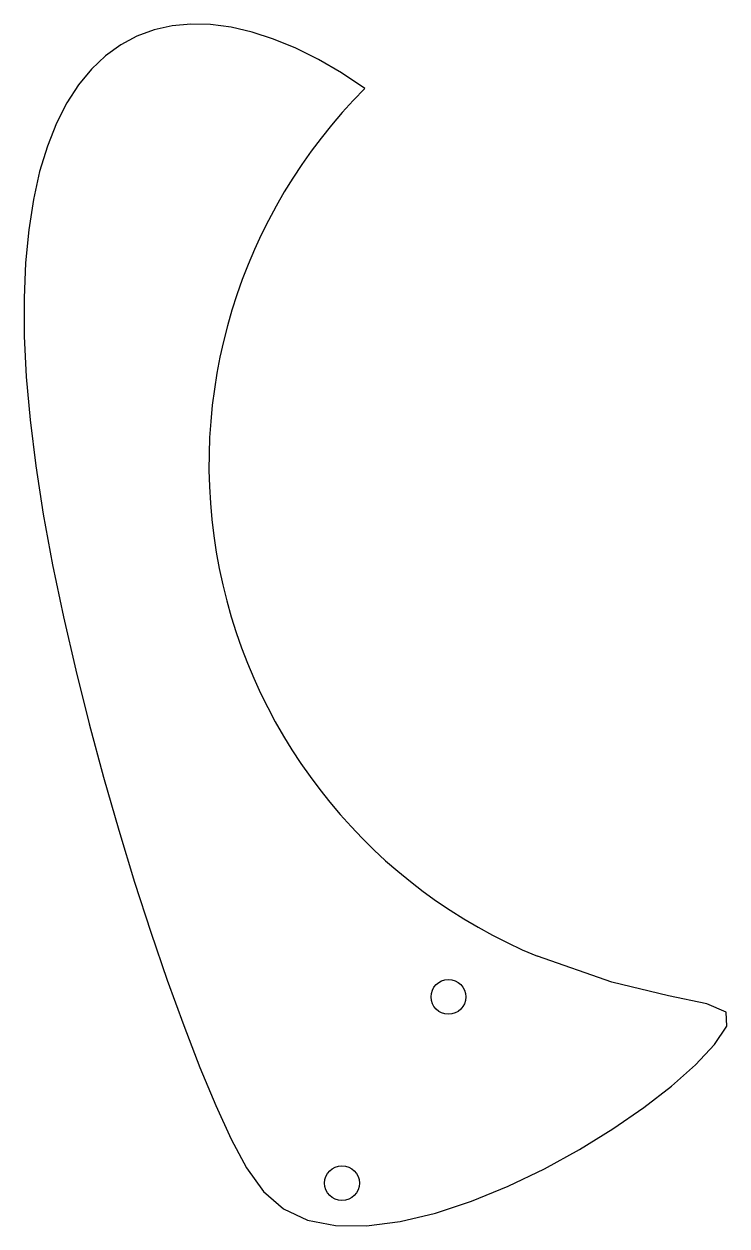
# Model space of a CAD drawing. Extents: x 9.32 to 12.76, y 9.98 to 15.85.
import ezdxf

# ---------------------------------------------------------------- set-up
doc = ezdxf.new("R2010")
doc.units = 0
doc.layers.get('0').update_dxf_attribs({"linetype": 'CONTINUOUS'})

msp = doc.modelspace()

# ---------------------------------------------------------------- linework, layer by layer
at = {"color": 7, "linetype": 'CONTINUOUS'}
msp.add_lwpolyline([(10.9899, 15.5364), (10.8757, 15.6121), (10.7632, 15.6777), (10.6527, 15.733), (10.5445, 15.7778), (10.4388, 15.8122), (10.3361, 15.836), (10.2365, 15.8491), (10.1405, 15.8513), (10.0482, 15.8426), (9.9601, 15.8229), (9.8763, 15.792), (9.7973, 15.7499), (9.7232, 15.6964), (9.6545, 15.6314), (9.5914, 15.5548), (9.5342, 15.4666), (9.4832, 15.3665), (9.4387, 15.2545), (9.401, 15.1305), (9.3705, 14.9944), (9.3474, 14.846), (9.332, 14.6852), (9.3247, 14.512), (9.3256, 14.3263), (9.3352, 14.1278), (9.3538, 13.9166), (9.3815, 13.6925), (9.4186, 13.4558), (9.4643, 13.2089), (9.5175, 12.9542), (9.5775, 12.6946), (9.6432, 12.4326), (9.7137, 12.1708), (9.788, 11.9119), (9.8652, 11.6586), (9.9444, 11.4134), (10.0247, 11.1791), (10.105, 10.9582), (10.1844, 10.7533), (10.2621, 10.5672), (10.337, 10.4025), (10.4119, 10.2618), (10.4942, 10.1474), (10.5918, 10.062), (10.71, 10.0068), (10.8468, 9.9798), (10.9988, 9.9782), (11.1626, 9.9993), (11.3348, 10.0405), (11.512, 10.099), (11.6907, 10.1721), (11.8675, 10.2571), (12.0392, 10.3513), (12.2022, 10.452), (12.3531, 10.5564), (12.4885, 10.662), (12.6051, 10.7659), (12.6994, 10.8655), (12.7596, 10.9551), (12.7555, 11.0228), (12.6611, 11.0638), (12.4738, 11.1022), (12.1969, 11.1692), (11.8334, 11.2959)], dxfattribs=at)
for centre in [(11.3984, 11.0974), (10.8784, 10.1874)]:
    msp.add_circle(centre, 0.085)
msp.add_arc((12.8284, 13.698), 2.6, 135, 247.5, dxfattribs=at)

doc.saveas('drawing.dxf')
